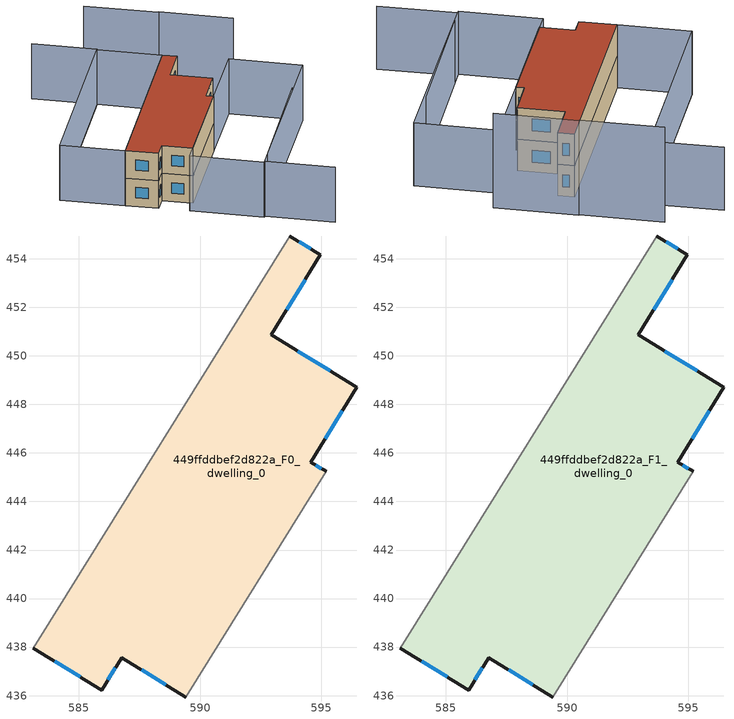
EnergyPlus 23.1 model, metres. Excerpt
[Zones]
449ffddbef2d822a_F0_dwelling_0
 floor ground (EU_floor_Construction): 594.96,454.17 592.94,450.86 596.46,448.71 594.57,445.62 595.2,445.24 589.42,435.94 586.77,437.56 585.95,436.23 583.13,437.96 593.7,454.94 z0
 wall outside (EU_wall_Construction): 595.2,445.24 594.57,445.62 596.46,448.71 592.94,450.86 594.96,454.17 593.7,454.94 / 583.13,437.96 585.95,436.23 586.77,437.56 589.42,435.94 z0:3
 wall adiabatic (EU_wall_Construction): 589.42,435.94 595.2,445.24 / 593.7,454.94 583.13,437.96 z0:3
 window (EU_Window_Construction): 593.57,451.89 594.33,453.14 / 595.36,449.38 594.03,450.19 / 595.16,446.58 595.87,447.75 / 595,445.36 594.76,445.5 / 587.59,437.06 588.59,436.45 / 586.21,436.65 586.51,437.15 / 584.01,437.42 585.07,436.77 / 594.57,454.41 594.09,454.7 z0.93:2.07
449ffddbef2d822a_F1_dwelling_0
 floor to 449ffddbef2d822a_F0_dwelling_0 (EU_floor_Construction): 594.96,454.17 592.94,450.86 596.46,448.71 594.57,445.62 595.2,445.24 589.42,435.94 586.77,437.56 585.95,436.23 583.13,437.96 593.7,454.94 z3
 wall outside (EU_wall_Construction): 595.2,445.24 594.57,445.62 596.46,448.71 592.94,450.86 594.96,454.17 593.7,454.94 / 583.13,437.96 585.95,436.23 586.77,437.56 589.42,435.94 z3:6
 wall adiabatic (EU_wall_Construction): 589.42,435.94 595.2,445.24 / 593.7,454.94 583.13,437.96 z3:6
 window (EU_Window_Construction): 593.57,451.89 594.33,453.14 / 595.36,449.38 594.03,450.19 / 595.16,446.58 595.87,447.75 / 595,445.36 594.76,445.5 / 587.59,437.06 588.59,436.45 / 586.21,436.65 586.51,437.15 / 584.01,437.42 585.07,436.77 / 594.57,454.41 594.09,454.7 z3.93:5.07
 roof outside (EU_roof_Construction): 589.42,435.94 595.2,445.24 594.57,445.62 596.46,448.71 592.94,450.86 594.96,454.17 593.7,454.94 583.13,437.96 585.95,436.23 586.77,437.56 z6
shading: 600.71,427.34 594.82,430.96 / 594.82,430.96 602.86,444.06 / 582.87,461.77 588.31,458.39 / 588.31,458.39 577.74,441.4 / 605.53,448.01 594.7,430.79 / 594.7,430.79 588.54,434.66 / 588.54,434.66 599.38,451.88 / 599.38,451.88 605.53,448.01 / 593.7,454.94 583.13,437.95 / 583.13,437.95 577.69,441.33 / 577.69,441.33 588.26,458.32 / 588.26,458.32 593.7,454.94 z0:6; 600.77,454.19 594.56,458.05 / 594.52,457.99 588.31,461.85 z0:9
[Building]
EU S2 Campaign: North Axis=0; Terrain=City; Solar Distribution=FullExterior
[Site:Location]
Montreal-Trudeau.Intl.AP: Latitude=45.4667; Longitude=-73.75; Time Zone=-5; Elevation=36
[SizingPeriod:WeatherFileDays]
AnnualSizingPeriod: Begin Month=1; Begin Day of Month=1; End Month=12; End Day of Month=31; Day of Week for Start Day=Monday; Use Weather File Daylight Saving Period=No; Use Weather File Rain and Snow Indicators=No
[MATERIAL]
EU_InternalMass_Material: Roughness=MediumRough; Thickness=0.1; Conductivity=1; Density=1800; Specific Heat=900; Thermal Absorptance=0.9; Solar Absorptance=0.7; Visible Absorptance=0.7
[MATERIAL:NOMASS] Roughness=MediumRough; Thermal Absorptance=0.9; Solar Absorptance=0.7; Visible Absorptance=0.7
Name | Thermal Resistance
EU_wall_NoMass; EU_floor_NoMass | 1.36485
EU_roof_NoMass | 2.55992
[WINDOWMATERIAL:SIMPLEGLAZINGSYSTEM]
EU_Window_SimpleGlazing: UFactor=3.92339; Solar Heat Gain Coefficient=0.8; Visible Transmittance=0.8
[CONSTRUCTION]
EU_wall_Construction: EU_wall_NoMass
EU_roof_Construction: EU_roof_NoMass
EU_floor_Construction: EU_floor_NoMass
EU_Window_Construction: EU_Window_SimpleGlazing
EU_InternalMass_Construction: EU_InternalMass_Material
[ZONE] Type=1; Multiplier=1; Ceiling Height=autocalculate; Volume=304.378; Floor Area=autocalculate; Part of Total Floor Area=Yes
449ffddbef2d822a_F0_dwelling_0; 449ffddbef2d822a_F1_dwelling_0
[INTERNALMASS] Construction=EU_InternalMass_Construction; Surface Area=101.459
Name | Zone or ZoneList
449ffddbef2d822a_F0_dwelling_0_EU_InternalMass | 449ffddbef2d822a_F0_dwelling_0
449ffddbef2d822a_F1_dwelling_0_EU_InternalMass | 449ffddbef2d822a_F1_dwelling_0
[OTHEREQUIPMENT] Fuel Type=Electricity; Design Level Calculation Method=Watts/Area; Power per Zone Floor Area=1; Fraction Latent=0; Fraction Radiant=0; Fraction Lost=0; Carbon Dioxide Generation Rate=0; EndUse Subcategory=EU_Step8_InternalGains
Name | Zone or ZoneList or Space or SpaceList | Schedule
EU_Step8_InternalGain_449ffddbef2d822a_F0_dwelling_0_f000 | 449ffddbef2d822a_F0_dwelling_0 | EU_Step8_GainSchedule_449ffddbef2d822a_F0_dwelling_0_f000
EU_Step8_InternalGain_449ffddbef2d822a_F1_dwelling_0_f000 | 449ffddbef2d822a_F1_dwelling_0 | EU_Step8_GainSchedule_449ffddbef2d822a_F1_dwelling_0_f000
[ZONEVENTILATION:DESIGNFLOWRATE] Schedule=EU_AlwaysOn; Design Flow Rate Calculation Method=AirChanges/Hour; Air Changes per Hour=0.860309; Ventilation Type=Natural; Fan Pressure Rise=0; Fan Total Efficiency=1; Constant Term Coefficient=1; Temperature Term Coefficient=0; Velocity Term Coefficient=0; Velocity Squared Term Coefficient=0; Minimum Indoor Temperature=-100; Maximum Indoor Temperature=100; Delta Temperature=-100; Minimum Outdoor Temperature=-100; Maximum Outdoor Temperature=100; Maximum Wind Speed=40
Name | Zone or ZoneList or Space or SpaceList
EU_ConstantAir_449ffddbef2d822a_F0_dwelling_0 | 449ffddbef2d822a_F0_dwelling_0
EU_ConstantAir_449ffddbef2d822a_F1_dwelling_0 | 449ffddbef2d822a_F1_dwelling_0
[HVACTEMPLATE:THERMOSTAT] Constant Heating Setpoint=20; Constant Cooling Setpoint=50
EU_HeatOnly_449ffddbef2d822a_F0_dwelling_0; EU_HeatOnly_449ffddbef2d822a_F1_dwelling_0
[HVACTEMPLATE:ZONE:IDEALLOADSAIRSYSTEM] System Availability Schedule=EU_AlwaysOn; Maximum Heating Supply Air Temperature=50; Minimum Cooling Supply Air Temperature=13; Maximum Heating Supply Air Humidity Ratio=0.0156; Minimum Cooling Supply Air Humidity Ratio=0.0077; Heating Limit=NoLimit; Cooling Limit=NoLimit; Heating Availability Schedule=EU_AlwaysOn; Cooling Availability Schedule=EU_CoolingOff; Dehumidification Control Type=ConstantSensibleHeatRatio; Cooling Sensible Heat Ratio=0.7; Dehumidification Setpoint=60; Humidification Control Type=None; Humidification Setpoint=30; Outdoor Air Method=None; Outdoor Air Flow Rate per Person=0.00944; Outdoor Air Flow Rate per Zone Floor Area=0; Outdoor Air Flow Rate per Zone=0; Demand Controlled Ventilation Type=None; Outdoor Air Economizer Type=NoEconomizer; Heat Recovery Type=None; Sensible Heat Recovery Effectiveness=0.7; Latent Heat Recovery Effectiveness=0.65
Name | Template Thermostat
449ffddbef2d822a_F0_dwelling_0 | EU_HeatOnly_449ffddbef2d822a_F0_dwelling_0
449ffddbef2d822a_F1_dwelling_0 | EU_HeatOnly_449ffddbef2d822a_F1_dwelling_0
[SIZING:ZONE] Zone Cooling Design Supply Air Temperature Input Method=SupplyAirTemperature; Zone Cooling Design Supply Air Temperature=13; Zone Heating Design Supply Air Temperature Input Method=SupplyAirTemperature; Zone Heating Design Supply Air Temperature=50; Zone Cooling Design Supply Air Humidity Ratio=0.008; Zone Heating Design Supply Air Humidity Ratio=0.008; Cooling Design Air Flow Method=DesignDay; Cooling Design Air Flow Rate=0; Cooling Minimum Air Flow per Zone Floor Area=0.000762; Cooling Minimum Air Flow=0; Cooling Minimum Air Flow Fraction=0.2; Heating Design Air Flow Method=DesignDay; Heating Design Air Flow Rate=0; Heating Maximum Air Flow per Zone Floor Area=0.002032; Heating Maximum Air Flow=0.141576; Heating Maximum Air Flow Fraction=0.3; Account for Dedicated Outdoor Air System=No; Dedicated Outdoor Air System Control Strategy=NeutralSupplyAir; Dedicated Outdoor Air Low Setpoint Temperature for Design=autosize; Dedicated Outdoor Air High Setpoint Temperature for Design=autosize; Zone Load Sizing Method=Sensible Load Only No Latent Load; Zone Latent Cooling Design Supply Air Humidity Ratio Input Method=HumidityRatioDifference; Zone Cooling Design Supply Air Humidity Ratio Difference=0.005; Zone Latent Heating Design Supply Air Humidity Ratio Input Method=HumidityRatioDifference; Zone Humidification Design Supply Air Humidity Ratio Difference=0.005
449ffddbef2d822a_F0_dwelling_0; 449ffddbef2d822a_F1_dwelling_0
[SCHEDULE:CONSTANT]
Name | Hourly Value
EU_AlwaysOn | 1
EU_CoolingOff | 0
[SCHEDULE:FILE] Column Number=1; Rows to Skip at Top=0; Number of Hours of Data=8760; Column Separator=Comma; Interpolate to Timestep=No; Minutes per Item=60; Adjust Schedule for Daylight Savings=Yes
Name | File
EU_Step8_GainSchedule_449ffddbef2d822a_F0_dwelling_0_f000 | ../../schedules/449ffddbef2d822a/449ffddbef2d822a_F0_dwelling_0_f000_gain.csv
EU_Step8_GainSchedule_449ffddbef2d822a_F1_dwelling_0_f000 | ../../schedules/449ffddbef2d822a/449ffddbef2d822a_F1_dwelling_0_f000_gain.csv
